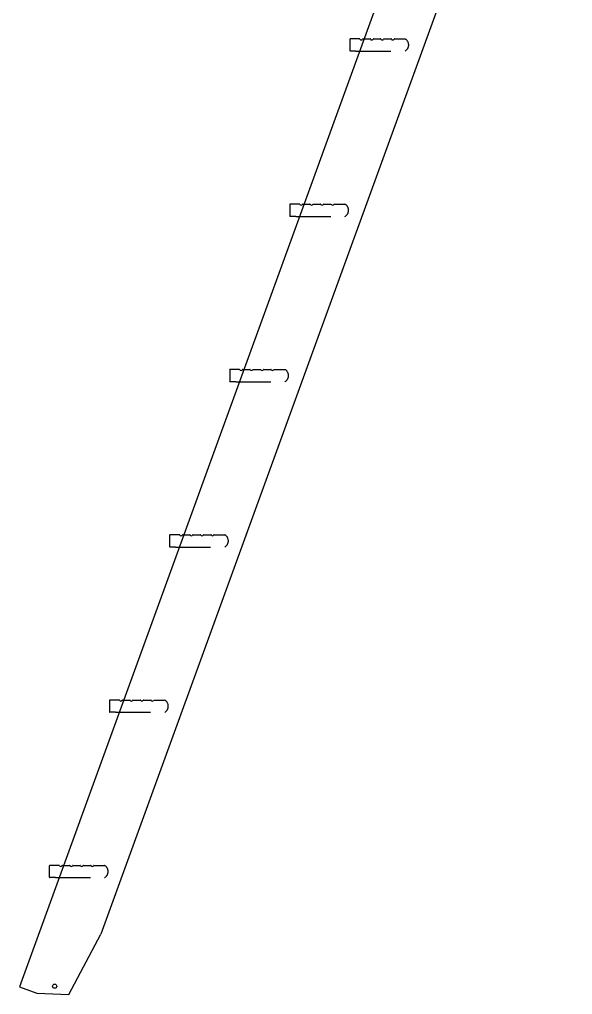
# Model space of a CAD drawing. Extents: x 216 to 4624, y 67 to 3629.
# Drawn here: x 216 to 1006, y 67 to 1458 of the extents above; entities that cross this region are included whole.
import ezdxf

# ---------------------------------------------------------------- set-up
doc = ezdxf.new("R2010")
doc.units = 0
doc.header["$LTSCALE"] = 100
doc.header["$MEASUREMENT"] = 0
doc.linetypes.add('DASHED', pattern=[0.75, 0.5, -0.25])
doc.layers.get('0').update_dxf_attribs({"linetype": 'CONTINUOUS'})

msp = doc.modelspace()

# ---------------------------------------------------------------- linework, layer by layer
at = {"color": 7}
for p, q in [((1006, 2004), (332.2, 152.5)), ((903, 1964.6), (216.2, 77.7)), ((688.1, 1429.5), (688.1, 1413.5)), ((702, 1430.2), (688.8, 1430.2)), ((696.7, 1412.7), (688.8, 1412.7)), ((602.2, 1193.6), (602.2, 1177.6)), ((616.1, 1194.4), (603, 1194.4)), ((610.8, 1176.9), (603, 1176.9)), ((516.4, 957.7), (516.4, 941.7)), ((530.3, 958.5), (517.1, 958.5)), ((525, 941), (517.1, 941)), ((430.5, 721.9), (430.5, 705.9)), ((444.5, 722.6), (431.3, 722.6)), ((439.2, 705.1), (431.3, 705.1)), ((344.7, 486), (344.7, 470)), ((358.6, 486.8), (345.4, 486.8)), ((353.3, 469.3), (345.4, 469.3)), ((272.8, 250.9), (259.6, 250.9)), ((258.8, 250.1), (258.8, 234.1)), ((267.5, 233.4), (259.6, 233.4)), ((286.6, 66.6), (332.2, 152.5)), ((216.2, 77.7), (241, 68.7)), ((241, 68.7), (286.6, 66.6))]:
    msp.add_line(p, q, dxfattribs=at)
at = {"color": 7, "linetype": 'DASHED'}
for p, q in [((706.7, 1430.2), (717, 1430.2)), ((721.7, 1430.2), (732, 1430.2)), ((736.7, 1430.2), (747, 1430.2)), ((751.7, 1430.2), (766.9, 1430.2)), ((696.7, 1412.7), (766.9, 1412.7)), ((620.8, 1194.4), (631.1, 1194.4)), ((635.8, 1194.4), (646.1, 1194.4)), ((650.8, 1194.4), (661.1, 1194.4)), ((665.8, 1194.4), (681.1, 1194.4)), ((610.8, 1176.9), (681.1, 1176.9)), ((535, 958.5), (545.3, 958.5)), ((550, 958.5), (560.3, 958.5)), ((565, 958.5), (575.3, 958.5)), ((580, 958.5), (595.2, 958.5)), ((525, 941), (595.2, 941)), ((449.1, 722.6), (459.5, 722.6)), ((464.1, 722.6), (474.5, 722.6)), ((479.1, 722.6), (489.5, 722.6)), ((494.1, 722.6), (509.4, 722.6)), ((439.2, 705.1), (509.4, 705.1)), ((363.3, 486.8), (373.6, 486.8)), ((378.3, 486.8), (388.6, 486.8)), ((393.3, 486.8), (403.6, 486.8)), ((408.3, 486.8), (423.5, 486.8)), ((353.3, 469.3), (423.5, 469.3)), ((277.4, 250.9), (287.8, 250.9)), ((292.4, 250.9), (302.8, 250.9)), ((307.4, 250.9), (317.8, 250.9)), ((322.4, 250.9), (337.7, 250.9)), ((267.5, 233.4), (337.7, 233.4))]:
    msp.add_line(p, q, dxfattribs=at)
at = {"color": 7}
msp.add_circle((266.5, 78.5), 3, dxfattribs=at)
for centre, start, end in [((688.8, 1429.5), 90, 180), ((688.8, 1413.5), 180, 270), ((603, 1193.6), 90, 180), ((603, 1177.6), 180, 270), ((517.1, 957.7), 90, 180), ((517.1, 941.7), 180, 270), ((431.3, 721.9), 90, 180), ((431.3, 705.9), 180, 270), ((345.4, 486), 90, 180), ((345.4, 470), 180, 270), ((259.6, 250.1), 90, 180), ((259.6, 234.1), 180, 270)]:
    msp.add_arc(centre, 0.75, start, end, dxfattribs=at)
at = {"color": 7, "linetype": 'CONTINUOUS'}
for centre, radius, start, end in [((702, 1429.7), 0.5, 21.1002, 90), ((704.3, 1430.6), 2, 201.1002, 338.8998), ((706.7, 1429.7), 0.5, 90, 158.8998), ((717, 1429.7), 0.5, 21.1002, 90), ((719.3, 1430.6), 2, 201.1002, 338.8998), ((721.7, 1429.7), 0.5, 90, 158.8998), ((732, 1429.7), 0.5, 21.1002, 90), ((734.3, 1430.6), 2, 201.1002, 338.8998), ((736.7, 1429.7), 0.5, 90, 158.8998), ((747, 1429.7), 0.5, 21.1002, 90), ((749.3, 1430.6), 2, 201.1002, 338.8998), ((751.7, 1429.7), 0.5, 90, 158.8998), ((616.1, 1193.9), 0.5, 21.1002, 90), ((618.5, 1194.8), 2, 201.1002, 338.8998), ((620.8, 1193.9), 0.5, 90, 158.8998), ((631.1, 1193.9), 0.5, 21.1002, 90), ((633.5, 1194.8), 2, 201.1002, 338.8998), ((635.8, 1193.9), 0.5, 90, 158.8998), ((646.1, 1193.9), 0.5, 21.1002, 90), ((648.5, 1194.8), 2, 201.1002, 338.8998), ((650.8, 1193.9), 0.5, 90, 158.8998), ((661.1, 1193.9), 0.5, 21.1002, 90), ((663.5, 1194.8), 2, 201.1002, 338.8998), ((665.8, 1193.9), 0.5, 90, 158.8998), ((530.3, 958), 0.5, 21.1002, 90), ((532.6, 958.9), 2, 201.1002, 338.8998), ((535, 958), 0.5, 90, 158.8998), ((545.3, 958), 0.5, 21.1002, 90), ((547.6, 958.9), 2, 201.1002, 338.8998), ((550, 958), 0.5, 90, 158.8998), ((560.3, 958), 0.5, 21.1002, 90), ((562.6, 958.9), 2, 201.1002, 338.8998), ((565, 958), 0.5, 90, 158.8998), ((575.3, 958), 0.5, 21.1002, 90), ((577.6, 958.9), 2, 201.1002, 338.8998), ((580, 958), 0.5, 90, 158.8998), ((444.5, 722.1), 0.5, 21.1002, 90), ((446.8, 723), 2, 201.1002, 338.8998), ((449.1, 722.1), 0.5, 90, 158.8998), ((459.5, 722.1), 0.5, 21.1002, 90), ((461.8, 723), 2, 201.1002, 338.8998), ((464.1, 722.1), 0.5, 90, 158.8998), ((474.5, 722.1), 0.5, 21.1002, 90), ((476.8, 723), 2, 201.1002, 338.8998), ((479.1, 722.1), 0.5, 90, 158.8998), ((489.5, 722.1), 0.5, 21.1002, 90), ((491.8, 723), 2, 201.1002, 338.8998), ((494.1, 722.1), 0.5, 90, 158.8998), ((358.6, 486.3), 0.5, 21.1002, 90), ((360.9, 487.2), 2, 201.1002, 338.8998), ((363.3, 486.3), 0.5, 90, 158.8998), ((373.6, 486.3), 0.5, 21.1002, 90), ((375.9, 487.2), 2, 201.1002, 338.8998), ((378.3, 486.3), 0.5, 90, 158.8998), ((388.6, 486.3), 0.5, 21.1002, 90), ((390.9, 487.2), 2, 201.1002, 338.8998), ((393.3, 486.3), 0.5, 90, 158.8998), ((403.6, 486.3), 0.5, 21.1002, 90), ((405.9, 487.2), 2, 201.1002, 338.8998), ((408.3, 486.3), 0.5, 90, 158.8998), ((272.8, 250.4), 0.5, 21.1002, 90), ((275.1, 251.3), 2, 201.1002, 338.8998), ((277.4, 250.4), 0.5, 90, 158.8998), ((287.8, 250.4), 0.5, 21.1002, 90), ((290.1, 251.3), 2, 201.1002, 338.8998), ((292.4, 250.4), 0.5, 90, 158.8998), ((302.8, 250.4), 0.5, 21.1002, 90), ((305.1, 251.3), 2, 201.1002, 338.8998), ((307.4, 250.4), 0.5, 90, 158.8998), ((317.8, 250.4), 0.5, 21.1002, 90), ((320.1, 251.3), 2, 201.1002, 338.8998), ((322.4, 250.4), 0.5, 90, 158.8998)]:
    msp.add_arc(centre, radius, start, end, dxfattribs=at)
at = {"color": 7, "linetype": 'DASHED'}
for centre in [(762.1, 1421.5), (676.2, 1185.6), (590.4, 949.7), (504.5, 713.9), (418.7, 478), (332.8, 242.1)]:
    msp.add_arc(centre, 10, 298.955, 61.045, dxfattribs=at)

doc.saveas('drawing.dxf')
